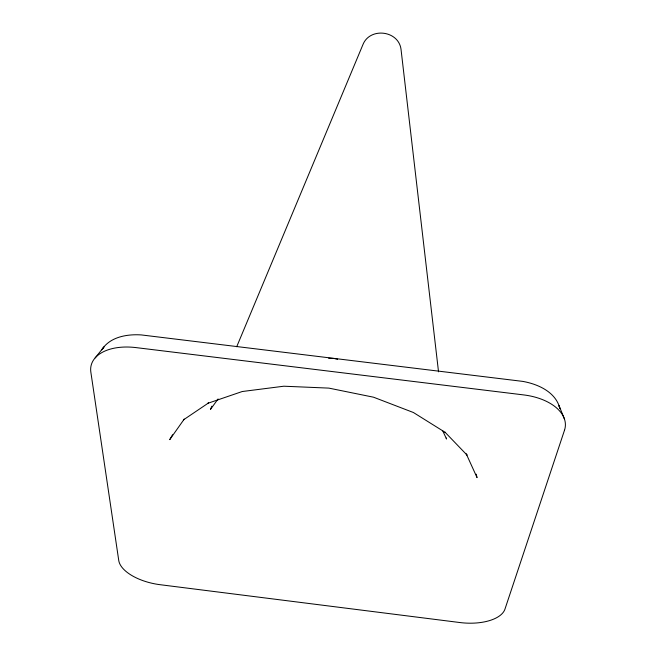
<?xml version="1.0" encoding="UTF-8"?>
<svg xmlns="http://www.w3.org/2000/svg" width="656" height="656" viewBox="0 0 656 656"><rect width="100%" height="100%" fill="white"/><g stroke="black" fill="none" stroke-linecap="round" stroke-linejoin="round"><path stroke-width="0.98" d="M211.863 406.195L210.42 409.492L218.087 398.946M236.709 346.737L362.883 44.739C369.738 27.019 398.413 30.332 401.005 49.167L438.528 371.829M172.553 434.764L169.74 439.635L184.213 419.118L183.491 419.84L208.665 402.85L207.903 403.276L242.228 391.525L283.843 386.212L328.861 388.114L373.526 397.2L413.419 412.517L445.326 432.452L445.006 432.181L467.056 455.116L466.244 453.87L477.06 477.625L476.182 474.173M95.169 357.889L103.951 346.958L101.77 349.828C109.946 336.799 127.198 333.97 141.417 334.937L522.635 381.374C537.92 384.055 555.837 391.976 559.88 408.491M328.648 358.25L333.65 358.447M334.634 358.643L337.594 359.258M442.759 430.926L446.539 439.003L446.219 437.995M564.365 418.823L559.035 405.687L559.757 408.27M564.496 430.246L504.972 609.088A40.295 19.377 4.6 0 1 459.93 622.544L160.072 584.693A40.041 19.18 11.2 0 1 118.744 560.462L90.856 372.182A49.315 28.651 13.9 0 1 135.964 347.598L523.767 394.928A49.602 29.069 2.3 0 1 564.496 430.246"/></g></svg>
